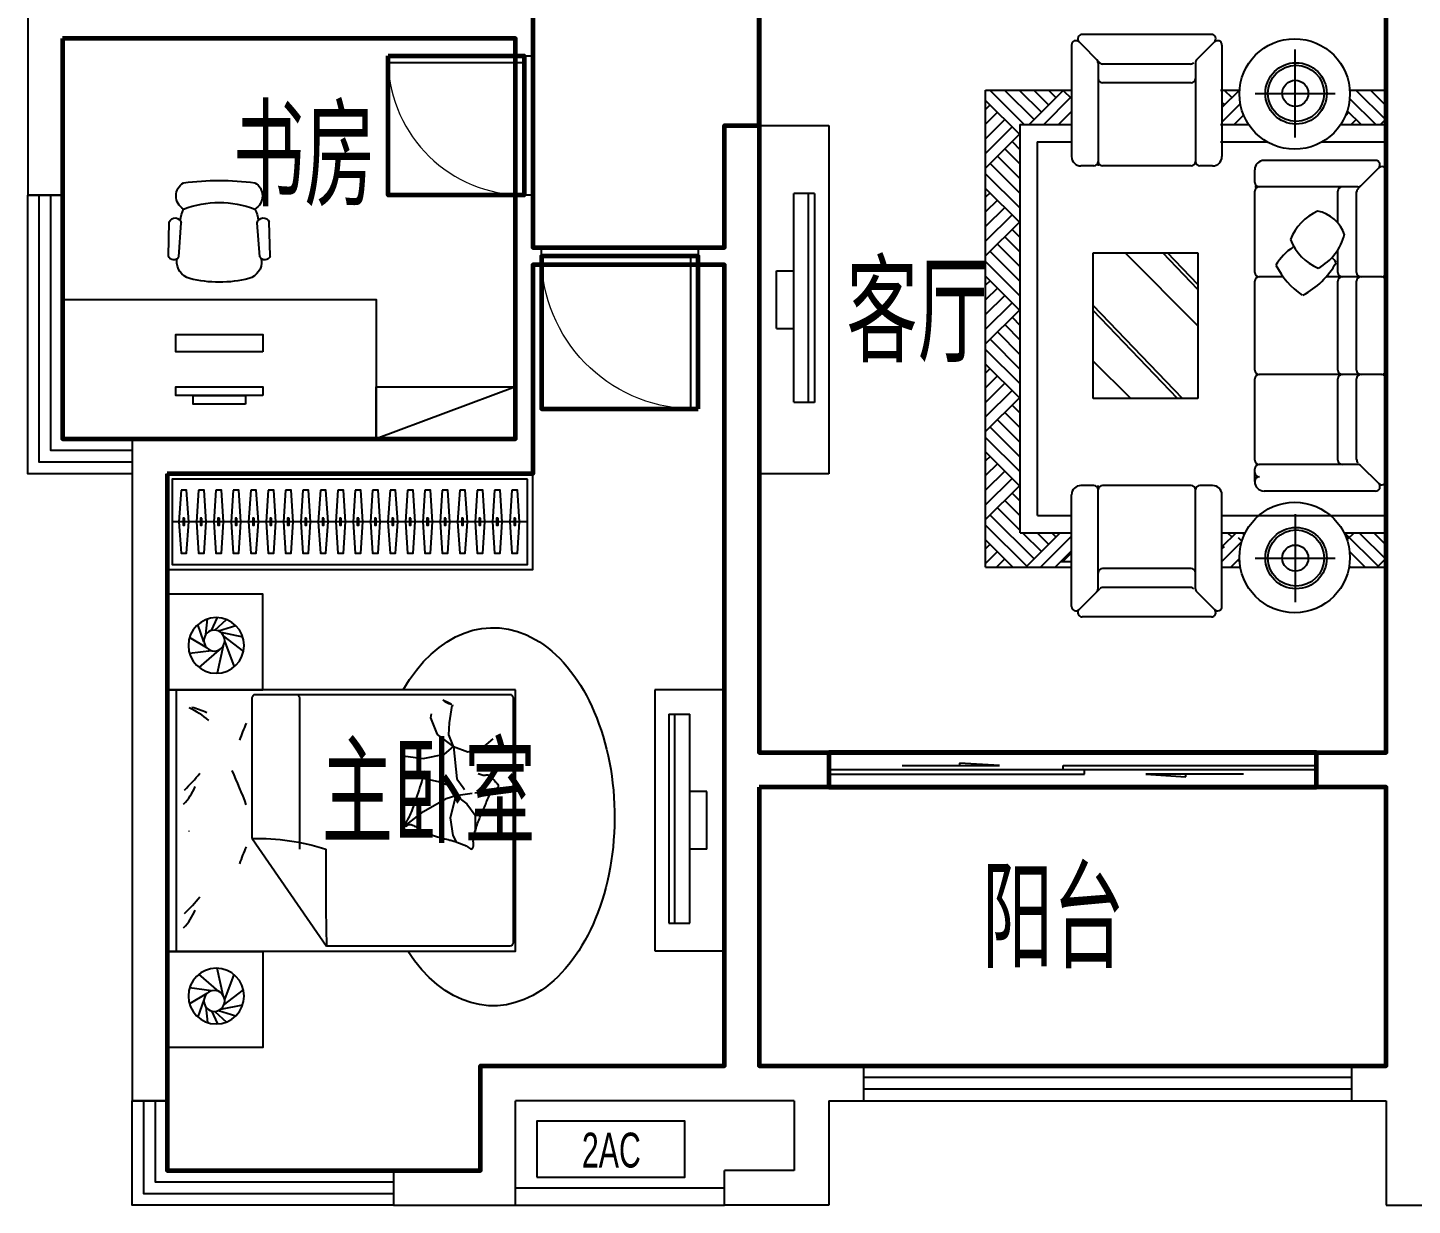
# Model space of a CAD drawing. Extents: x -458587 to -429487, y -640713 to -613098.
# Drawn here: x -451937 to -443987, y -640713 to -633951 of the extents above; entities that cross this region are included whole.
import ezdxf

# ---------------------------------------------------------------- set-up
doc = ezdxf.new("R2010")
doc.units = 0
doc.header["$LTSCALE"] = 1000
doc.header["$MEASUREMENT"] = 0
doc.layers.get('0').update_dxf_attribs({"linetype": 'CONTINUOUS'})
for name, color, linetype in [('Elec(电器)', 5, 'CONTINUOUS'), ('FURNITURE', 55, 'CONTINUOUS'), ('R_NAME', 255, 'CONTINUOUS'), ('WALL', 2, 'CONTINUOUS'), ('WINDOW', 3, 'CONTINUOUS'), ('百叶', 24, 'CONTINUOUS')]:
    doc.layers.add(name, color=color, linetype=linetype)
doc.layers.add('GT_书房', color=205, linetype='CONTINUOUS', lineweight=60, true_color=0x8059a6)
for name, color, linetype, lineweight in [('GT_卧室', 1, 'CONTINUOUS', 60), ('GT_客厅', 2, 'CONTINUOUS', 60), ('GT_过道', 30, 'CONTINUOUS', 60), ('GT_门', 245, 'CONTINUOUS', 60), ('GT_阳台', 6, 'CONTINUOUS', 60)]:
    doc.layers.add(name, color=color, linetype=linetype, lineweight=lineweight)
doc.styles.add('_ZBHZ', font='zbtxt.shx', dxfattribs={"width": 0.8, "bigfont": 'ZBHZ.shx'})
doc.styles.add('DIM_FONT', font='ROMAND.shx', dxfattribs={"width": 0.7})
doc.styles.add('HZ', font='', dxfattribs={"width": 0.8})
doc.styles.get("Standard").update_dxf_attribs({"font": 'GBENOR', "bigfont": 'GBCBIG'})
doc.styles.get('HZ').set_extended_font_data('FangSong_GB2312')

# ---------------------------------------------------------------- blocks, each defined once
blk = doc.blocks.new('电视2')
for p, q in [((0, -400), (0, 0)), ((0, 0), (2000, 0)), ((2000, 0), (2000, -400)), ((1590.2, -116.3), (390.2, -116.3)), ((2000, -400), (0, -400))]:
    blk.add_line(p, q)
at = {"ltscale": 30}
for p, q in [((390.2, -82.1), (390.2, -201.7)), ((390.2, -82.1), (1590.2, -82.1)), ((1590.2, -82.1), (1590.2, -201.7)), ((1589.7, -201.7), (390.2, -201.7)), ((835, -300), (835, -201.7)), ((1165, -300), (1165, -201.7)), ((1165, -300), (835, -300))]:
    blk.add_line(p, q, dxfattribs=at)
blk = doc.blocks.new('A$C798D17D8')
for p, q in [((254.6, 2393.3), (290.1, 2467.5)), ((211.8, 2329), (177.1, 2427.9)), ((222.5, 2370.4), (233, 2459.8)), ((273.7, 2395.7), (341.3, 2456.9)), ((294.8, 2391), (394.5, 2422.1)), ((228.7, 2293.6), (129.1, 2352.7)), ((308.2, 2383.1), (434.6, 2357.7)), ((325, 2360.3), (438.8, 2272.7)), ((331, 2328.3), (384.7, 2184.5)), ((256.2, 2277.7), (129.7, 2260.8)), ((297.1, 2281.5), (183.5, 2182.1)), ((323.2, 2305.4), (287.7, 2147.7)), ((52.4, 550), (52.4, 2050)), ((488.5, 1403.5), (915.9, 2021.6)), ((1967.8, 2021.6), (915.9, 2021.6)), ((1987.8, 595.8), (1987.8, 2001.6)), ((761.1, 595.8), (761.1, 1465.3)), ((488.5, 1403.5), (488.5, 595.8)), ((1626.4, 1284), (1640.3, 1386.8)), ((1640.3, 1386.8), (1660.3, 1422.8)), ((1768.7, 1270.1), (1768.7, 1363)), ((1368.4, 1327.6), (1472.4, 1248.4)), ((1658, 1155.5), (1626.4, 1284)), ((1472.4, 1248.4), (1602.7, 1173.3)), ((1658, 1155.5), (1721.3, 1204.9)), ((1721.3, 1204.9), (1768.7, 1270.1)), ((1602.7, 1173.3), (1658, 1155.5)), ((1658, 1155.5), (1616.6, 1098.2)), ((1658, 1155.5), (1752.2, 1143.7)), ((1700, 1109.9), (1708.6, 1122)), ((1766.9, 1141.9), (1861.5, 1130)), ((1559.3, 1078.4), (1470.4, 1058.6)), ((1616.6, 1098.2), (1559.3, 1078.4)), ((1645, 874.3), (1663.9, 1060)), ((1663.9, 1060), (1700, 1109.9)), ((1368.3, 931), (1471.4, 944.8)), ((1471.4, 944.8), (1593.5, 919)), ((1593.5, 919), (1645, 874.3)), ((1645, 874.3), (1727.5, 905.2)), ((1727.5, 905.2), (1810, 884.6)), ((1810, 884.6), (1872.6, 831)), ((1552.2, 805.4), (1514.4, 710.8)), ((1645, 874.3), (1552.2, 805.4)), ((1645, 874.3), (1617.5, 807.2)), ((1617.5, 807.2), (1621, 738.4)), ((1621, 738.4), (1638.1, 640.3)), ((1514.4, 710.8), (1517.8, 686.8)), ((1638.1, 640.3), (1644.6, 637)), ((508.5, 575.8), (1967.8, 575.8)), ((297.1, 321.1), (183.5, 420.5)), ((323.2, 297.2), (287.7, 454.9)), ((331, 274.3), (384.7, 418.1)), ((256.2, 324.9), (129.7, 341.8)), ((325, 242.3), (438.8, 330)), ((228.7, 309), (129.1, 249.9)), ((211.8, 273.6), (177.1, 174.7)), ((308.2, 219.5), (434.6, 244.9)), ((222.5, 232.2), (233, 142.8)), ((254.6, 209.3), (290.1, 135.1)), ((273.7, 206.9), (341.3, 145.7)), ((294.8, 211.6), (394.5, 180.5))]:
    blk.add_line(p, q)
at = {"elevation": 0}
for points in [[(0, 2602.6), (0, 2052.6), (550, 2052.6), (550, 2602.6)], [(2000, 550), (0, 550), (0, 2050), (2000, 2050)]]:
    blk.add_lwpolyline(points, close=True, dxfattribs=at)
for points in [[(911.7, 1464.1, -0.007867), (915.9, 2021.6)], [(94.9, 1916.1, -0.088153), (162.4, 1814.7)], [(100.6, 1834.1, -0.027842), (188.7, 1737.7)], [(453.7, 1450.6, -0.009729), (415.8, 1548)], [(488.5, 1403.5, 0.085272), (911.7, 1464.1)], [(126.8, 1360.2, 0.263368), (126.5, 1360.1)], [(94.9, 1206.8, -0.088153), (162.4, 1105.4)], [(455.2, 1210.6, -0.016108), (374.5, 1013.4)], [(100.6, 1124.8, -0.027842), (188.7, 1028.4)], [(453.7, 741.4, -0.009729), (415.8, 838.8)], [(126.8, 650.8, 0.077379), (237.5, 726.1)], [(126.8, 651, 0.263368), (126.5, 650.8)], [(142.8, 649.3, 0.05369), (228.1, 679.1)]]:
    blk.add_lwpolyline(points, format="xyb")
blk.add_lwpolyline([(1480.4, 1014, 0.025626), (1477.6, 1025.6, 0.0108), (1436, 1154.9, 0.00456), (1404.8, 1242.4, 0.01125), (1391.1, 1277.5, 0.069394), (1379.9, 1296.3, -0.079756), (1370.5, 1312.9, -0.106399), (1368.4, 1327.6, -0.328642), (1371.8, 1331.6, -0.299547), (1378.3, 1329.2, 0.189917), (1387.1, 1323.7, 0.033518), (1397.4, 1322.5, 0.075627), (1402, 1323, 0.053489), (1409.8, 1326, 0.017838), (1431.8, 1338.1, 0.038394), (1456.1, 1355.3, -0.059529), (1472.2, 1365.7, -0.035943), (1498.4, 1376.3, -0.011245), (1584.7, 1401.9, -0.006203), (1624.3, 1412.2, 0.010783), (1647, 1418.3, 0.019485), (1660.3, 1422.8, 0.005062), (1710.5, 1442.4, 0.101392), (1735.8, 1459.1, -0.223768), (1749.2, 1464, -0.25558), (1753.8, 1460.9, -0.081563), (1758.9, 1445.2, -0.071805), (1759, 1428.1, 0.069985), (1759.1, 1410.5, 0.03546), (1772.1, 1351, 0.029432), (1796.8, 1282, 0.001554), (1811.2, 1248.6, -0.00152), (1825.8, 1214.5, -0.004735), (1840.5, 1179.3, 0.00382), (1858.6, 1135.5, 0.296001), (1890.9, 1113.6, -0.649774), (1899.9, 1092.2, -0.02319), (1895.3, 1087.7, 0.0288), (1891.6, 1084, 0.005727), (1885.8, 1077.4, -0.004358), (1878.2, 1068.8, -0.027528), (1861.4, 1051.8, -0.046214), (1849.9, 1043.2, -0.194121), (1833.2, 1040.4, 0.133719), (1809.2, 1039.3, 0.005779), (1787.2, 1031.8, 0.008882)], format="xyb", dxfattribs=at)
blk.add_lwpolyline([(1583.2, 608.1, -0.101392), (1631.7, 631.6, -0.005062)], format="xyb", close=True)
blk.add_lwpolyline([(0, 0), (0, 550), (550, 550), (550, 0)], close=True)
for centre, radius in [((282.6, 2307.7, 0), 160), ((271.4, 2335.7, 0), 60), ((282.6, 294.9, 0), 160), ((271.4, 266.9, 0), 60)]:
    blk.add_circle(centre, radius)
for centre, start, end in [((1967.8, 2001.6), 0, 90), ((508.5, 595.8), 180, 270), ((741.1, 595.8), 270, 0), ((1967.8, 595.8), 270, 0)]:
    blk.add_arc(centre, 20, start, end)
blk.add_ellipse((1872.4, 1278.2), major_axis=(0, -1085.6), ratio=0.642246, start_param=-0.835524, end_param=3.921507)
at = {"text_generation_flag": 4, "width": 0.8, "flags": 9}
for tag in ['YSIZE', 'XSIZE']:
    blk.add_attdef(tag, (282.6, 2308.2, 0), '', height=0.5, rotation=0, dxfattribs=at)
at = {"style": 'DIM_FONT', "text_generation_flag": 4, "width": 0.8, "flags": 9}
for tag in ['XSIZE', 'YSIZE']:
    blk.add_attdef(tag, (-0.5, 550), '', height=0.5, rotation=90, dxfattribs=at)
at = {"oblique": 360, "width": 0.8, "flags": 9}
for tag in ['YSIZE', 'XSIZE']:
    blk.add_attdef(tag, (282.6, 294.4, 0), '', height=0.5, rotation=0, dxfattribs=at)
blk = doc.blocks.new('retrertu')
at = {"layer": 'FURNITURE'}
for p, q in [((400, 1500), (0, 1500)), ((0, 1500), (0, 0)), ((400, 0), (400, 1500)), ((116.3, 159.8), (116.3, 1359.8)), ((0, 0), (400, 0))]:
    blk.add_line(p, q, dxfattribs=at)
at = {"layer": 'FURNITURE', "ltscale": 30}
for p, q in [((82.1, 1359.8), (201.7, 1359.8)), ((82.1, 1359.8), (82.1, 159.8)), ((201.7, 160.3), (201.7, 1359.8)), ((300, 915), (201.7, 915)), ((300, 585), (300, 915)), ((300, 585), (201.7, 585)), ((82.1, 159.8), (201.7, 159.8))]:
    blk.add_line(p, q, dxfattribs=at)
blk = doc.blocks.new('A$C6F3134D9')
at = {"layer": 'Elec(电器)'}
blk.add_lwpolyline([(0, 850), (0, 0), (320, 0), (320, 850)], close=True, dxfattribs=at)
at = {"layer": 'Elec(电器)', "style": '_ZBHZ', "width": 0.65}
blk.add_text('2AC', height=200, rotation=270, dxfattribs=at).set_placement((54.6, 590.4))
blk = doc.blocks.new('65478678-')
at = {"layer": 'FURNITURE'}
for p, q in [((0, -89.9), (89.9, 0)), ((0, -5.8), (5.8, 0)), ((0, -209.4), (0, 0)), ((0, 0), (2739.5, 0)), ((165.7, 0), (198.2, -32.5)), ((198.2, -261.7), (198.2, 0)), ((297.3, -367.3), (297.3, 0)), ((1047.6, 0), (464.9, 0)), ((1608.4, 0), (1097.9, 0)), ((2241.4, 0), (1658.7, 0)), ((2442.3, -943.1), (2442.3, 0)), ((2541.4, -70.9), (2612.3, 0)), ((2541.4, -242.4), (2541.4, 0)), ((2688.1, 0), (2739.5, -51.4)), ((2739.5, -213.6), (2739.5, 0)), ((0, -173.9), (169.8, -4.1)), ((48.3, -209.7), (198.2, -59.8)), ((404.2, -60.7), (404.2, -701)), ((404.2, -60.7), (404.2, -64.8)), ((447.1, -43), (566.5, -162.4)), ((1072.8, -25.2), (1072.8, -344.5)), ((1633.5, -25.2), (1633.5, -729.7)), ((2259.2, -43), (2157.4, -144.7)), ((2302.1, -60.7), (2302.1, -701)), ((2541.4, -155), (2692.2, -4.1)), ((2541.4, -239.1), (2734.3, -46.1)), ((118.6, -223.5), (198.2, -143.9)), ((2649.3, -210.5), (2739.5, -120.3)), ((127.8, -214.3), (147.9, -234.4)), ((169.8, -172.3), (198.2, -200.6)), ((556.2, -162.5), (556.2, -729.7)), ((1047.6, -169.7), (584.3, -169.7)), ((1072.8, -195.3), (1072.8, -261.6)), ((1608.4, -169.7), (1097.9, -169.7)), ((1633.5, -182.1), (1633.5, -257.2)), ((2122, -169.7), (1658.7, -169.7)), ((2150.1, -162.5), (2150.1, -729.7)), ((2541.4, -184.8), (2581.9, -225.4)), ((2578.5, -214.3), (2558.4, -234.4)), ((2731.6, -212.3), (2739.5, -204.4)), ((19.1, -751.9), (19.1, -292.3)), ((556.2, -305.8), (556.2, -754.9)), ((763.1, -277.6), (581.4, -277.6)), ((1047.6, -277.6), (917.4, -277.6)), ((1608.4, -277.6), (1097.9, -277.6)), ((2124.9, -277.6), (1658.7, -277.6)), ((2687.2, -751.9), (2687.2, -292.3)), ((271.7, -522.1), (-233.6, -522.1)), ((2434.6, -522.1), (2939.9, -522.1)), ((1072.8, -590.8), (1072.8, -729.7)), ((297.3, -950.6), (297.3, -683.9)), ((198.2, -950.6), (198.2, -789.5)), ((531.1, -754.9), (458.1, -754.9)), ((1047.6, -754.9), (581.4, -754.9)), ((1608.4, -754.9), (1097.9, -754.9)), ((2124.9, -754.9), (1658.7, -754.9)), ((2248.2, -754.9), (2175.2, -754.9)), ((0, -950.6), (0, -841.8)), ((0, -843.3), (1.7, -844.9)), ((0, -846.6), (1.7, -844.9)), ((1.7, -844.9), (4.5, -842.1)), ((1.7, -844.9), (99.8, -943.1)), ((78.4, -837.6), (183.9, -943.1)), ((143.5, -818.6), (198.2, -873.3)), ((2541.4, -943.1), (2541.4, -808.8)), ((2541.4, -827.6), (2554.1, -814.9)), ((2541.4, -862.2), (2622.2, -943.1)), ((2568.2, -850.8), (2590.4, -828.5)), ((2592.4, -829.1), (2706.3, -943.1)), ((2689.8, -842.5), (2739.5, -892.2)), ((2704.6, -844.9), (2701.8, -842.1)), ((2706.3, -843.3), (2704.6, -844.9)), ((2706.3, -846.6), (2704.6, -844.9)), ((2739.5, -943.1), (2739.5, -837.6)), ((-258.3, -943.1), (381.9, -943.1)), ((0, -930.7), (43.7, -887)), ((71.7, -943.1), (85.7, -929)), ((2964.6, -943.1), (2324.4, -943.1)), ((2541.4, -911.7), (2566.1, -887)), ((2634.6, -943.1), (2620.6, -929)), ((-319.1, -1003.8), (-319.1, -1745.6)), ((-276.1, -986), (-174.4, -1087.8)), ((435.8, -997), (435.8, -1070)), ((2270.5, -997), (2270.5, -1070)), ((2982.4, -986), (2880.7, -1087.8)), ((3025.4, -1003.8), (3025.4, -1745.6)), ((-156.6, -1095.1), (410.6, -1095.1)), ((934.7, -1081.2), (1771.6, -1081.2)), ((1353.1, -1081.2), (934.7, -1499.1)), ((934.7, -1682.8), (934.7, -1081.2)), ((1145.6, -1081.2), (934.7, -1282.4)), ((1116.9, -1081.2), (934.7, -1255)), ((1771.6, -1081.2), (1771.6, -1682.8)), ((2862.9, -1095.1), (2295.7, -1095.1)), ((-149.3, -1123.2), (-149.3, -1626.2)), ((-41.5, -1120.3), (-41.5, -1629.1)), ((435.8, -1120.3), (435.8, -1629.1)), ((1771.6, -1170.1), (1236.6, -1682.8)), ((2270.5, -1120.3), (2270.5, -1629.1)), ((2747.8, -1120.3), (2747.8, -1629.1)), ((2855.6, -1123.2), (2855.6, -1626.2)), ((1771.6, -1197.5), (1265.3, -1682.8)), ((1771.6, -1465.6), (1557.2, -1682.8)), ((-276.1, -1763.4), (-156.7, -1644)), ((-156.6, -1654.3), (410.6, -1654.3)), ((-156.6, -1654.3), (410.6, -1654.3)), ((-13.2, -1654.3), (435.8, -1654.3)), ((2719.5, -1654.3), (2270.5, -1654.3)), ((2862.9, -1654.3), (2295.7, -1654.3)), ((2862.9, -1654.3), (2295.7, -1654.3)), ((2982.4, -1763.4), (2863, -1644)), ((435.8, -1679.5), (435.8, -1752.4)), ((1771.6, -1682.8), (934.7, -1682.8)), ((2270.5, -1679.5), (2270.5, -1752.4)), ((-258.3, -1806.4), (381.9, -1806.4)), ((0, -1862), (0, -1806.4)), ((1.7, -1853.9), (49.2, -1806.4)), ((43.7, -1811.8), (198.2, -1966.3)), ((122.3, -1806.4), (198.2, -1882.2)), ((198.2, -2104), (198.2, -1806.4)), ((297.3, -2004.9), (297.3, -1806.4)), ((2964.6, -1806.4), (2324.4, -1806.4)), ((2442.3, -2002.6), (2442.3, -1806.4)), ((2541.4, -2101.7), (2541.4, -1806.4)), ((2560.6, -1806.4), (2739.5, -1985.3)), ((2644.7, -1806.4), (2739.5, -1901.2)), ((2704.6, -1853.9), (2657.1, -1806.4)), ((2706.3, -1867.9), (2706.3, -1806.4)), ((2739.5, -2299.9), (2739.5, -1806.4)), ((0, -1852.2), (1.7, -1853.9)), ((0, -1855.5), (1.7, -1853.9)), ((0, -2299.9), (0, -1862)), ((0, -1939.6), (43.7, -1895.9)), ((1.7, -1853.9), (198.2, -2050.4)), ((2541.4, -1871.2), (2739.5, -2069.3)), ((2541.4, -1920.7), (2566.1, -1895.9)), ((2706.3, -1852.2), (2704.6, -1853.9)), ((2706.3, -1855.5), (2704.6, -1853.9)), ((0, -2023.7), (85.7, -1938)), ((0, -2107.8), (127.8, -1980)), ((2541.4, -2004.8), (2608.2, -1938)), ((2541.4, -2088.9), (2650.2, -1980)), ((0, -2191.9), (169.8, -2022)), ((2442.3, -2002.6), (297.3, -2002.6)), ((2440, -2274.3), (2692.2, -2022)), ((2498.5, -2299.9), (2734.3, -2064.1)), ((0, -2276), (198.2, -2077.8)), ((60.1, -2299.9), (253.9, -2106.1)), ((2541.4, -2101.7), (198.2, -2101.7)), ((249.5, -2101.7), (253.9, -2106.1)), ((253.9, -2106.1), (258.3, -2101.7)), ((253.9, -2106.1), (447.7, -2299.9)), ((295.9, -2148.2), (342.4, -2101.7)), ((338, -2190.2), (426.5, -2101.7)), ((380, -2232.2), (510.6, -2101.7)), ((422.1, -2274.3), (594.6, -2101.7)), ((480.5, -2299.9), (678.7, -2101.7)), ((564.6, -2299.9), (758.4, -2106.1)), ((754, -2101.7), (758.4, -2106.1)), ((758.4, -2106.1), (762.8, -2101.7)), ((758.4, -2106.1), (952.2, -2299.9)), ((800.4, -2148.2), (846.9, -2101.7)), ((842.5, -2190.2), (931, -2101.7)), ((884.5, -2232.2), (1015, -2101.7)), ((926.6, -2274.3), (1099.1, -2101.7)), ((985, -2299.9), (1183.2, -2101.7)), ((1069.1, -2299.9), (1262.9, -2106.1)), ((1258.5, -2101.7), (1262.9, -2106.1)), ((1262.9, -2106.1), (1267.3, -2101.7)), ((1262.9, -2106.1), (1456.6, -2299.9)), ((1304.9, -2148.2), (1351.4, -2101.7)), ((1347, -2190.2), (1435.4, -2101.7)), ((1389, -2232.2), (1519.5, -2101.7)), ((1431, -2274.3), (1603.6, -2101.7)), ((1489.5, -2299.9), (1687.7, -2101.7)), ((1573.6, -2299.9), (1767.4, -2106.1)), ((1763, -2101.7), (1767.4, -2106.1)), ((1767.4, -2106.1), (1771.8, -2101.7)), ((1767.4, -2106.1), (1961.1, -2299.9)), ((1809.4, -2148.2), (1855.8, -2101.7)), ((1851.4, -2190.2), (1939.9, -2101.7)), ((1893.5, -2232.2), (2024, -2101.7)), ((1935.5, -2274.3), (2108.1, -2101.7)), ((1994, -2299.9), (2192.2, -2101.7)), ((2078.1, -2299.9), (2271.8, -2106.1)), ((2267.4, -2101.7), (2271.8, -2106.1)), ((2271.8, -2106.1), (2276.2, -2101.7)), ((2271.8, -2106.1), (2465.6, -2299.9)), ((2313.9, -2148.2), (2360.3, -2101.7)), ((2355.9, -2190.2), (2444.4, -2101.7)), ((2398, -2232.2), (2528.5, -2101.7)), ((2582.5, -2299.9), (2739.5, -2142.9)), ((169.8, -2190.2), (279.5, -2299.9)), ((211.9, -2148.2), (363.6, -2299.9)), ((674.3, -2190.2), (784, -2299.9)), ((716.3, -2148.2), (868.1, -2299.9)), ((1178.8, -2190.2), (1288.5, -2299.9)), ((1220.8, -2148.2), (1372.6, -2299.9)), ((1683.3, -2190.2), (1793, -2299.9)), ((1725.3, -2148.2), (1877.1, -2299.9)), ((2187.8, -2190.2), (2297.5, -2299.9)), ((2229.8, -2148.2), (2381.5, -2299.9)), ((2692.2, -2190.2), (2739.5, -2237.5)), ((2734.3, -2148.2), (2739.5, -2153.4)), ((2739.5, -2299.9), (0, -2299.9)), ((85.7, -2274.3), (111.4, -2299.9)), ((127.8, -2232.2), (195.4, -2299.9)), ((590.2, -2274.3), (615.8, -2299.9)), ((632.3, -2232.2), (699.9, -2299.9)), ((1094.7, -2274.3), (1120.3, -2299.9)), ((1136.8, -2232.2), (1204.4, -2299.9)), ((1599.2, -2274.3), (1624.8, -2299.9)), ((1641.2, -2232.2), (1708.9, -2299.9)), ((2103.7, -2274.3), (2129.3, -2299.9)), ((2145.7, -2232.2), (2213.4, -2299.9)), ((2608.2, -2274.3), (2633.8, -2299.9)), ((2650.2, -2232.2), (2717.9, -2299.9))]:
    blk.add_line(p, q, dxfattribs=at)
for centre, radius in [((22.6, -525.6), 317), ((2683.7, -525.6), 317), ((19.1, -517.5), 176.2), ((19.1, -517.5), 161.4), ((2687.2, -517.5), 176.2), ((2687.2, -517.5), 161.4), ((19.1, -522.1), 74.9), ((2687.2, -522.1), 74.9)]:
    blk.add_circle(centre, radius, dxfattribs=at)
for centre, radius, start, end in [((464.9, -25.2), 25.2, 90, 225), ((1047.6, -25.2), 25.2, 0, 90), ((1097.9, -25.2), 25.2, 90, 180), ((1608.4, -25.2), 25.2, 0, 90), ((1658.7, -25.2), 25.2, 90, 180), ((2241.4, -25.2), 25.2, 315, 90), ((429.3, -60.7), 25.2, 45, 180), ((2277, -60.7), 25.2, 0, 135), ((531.1, -162.5), 25.2, 0, 45), ((1047.6, -144.6), 25.2, 270, 0), ((1097.9, -144.6), 25.2, 180, 270), ((1608.4, -144.6), 25.2, 270, 0), ((1658.7, -144.6), 25.2, 180, 270), ((2175.2, -162.5), 25.2, 135, 180), ((584.3, -144.6), 25.2, 225, 270), ((584.3, -144.6), 25.2, 225, 270), ((2122, -144.6), 25.2, 270, 315), ((581.4, -252.4), 25.2, 180, 270), ((893, -431.7), 201.6, 107.59965, 169.29837), ((756.1, -533.3), 302.3, 28.32907, 76.31986), ((1032.1, -367.2), 89, 117.33805, 141.76348), ((780.5, -680), 445, 26.96888, 61.72171), ((1047.6, -252.4), 25.2, 270, 0), ((1097.9, -252.4), 25.2, 180, 270), ((1608.4, -252.4), 25.2, 270, 0), ((1658.7, -252.4), 25.2, 180, 270), ((2124.9, -252.4), 25.2, 270, 0), ((966.2, -271.2), 297.9, 204.39842, 248.82247), ((756.7, -280.4), 287.2, 290.78065, 337.61108), ((1166.1, -362.1), 315.4, 213.39913, 239.18552), ((796.5, -219.9), 462.5, 296.74126, 325.38396), ((458.1, -701), 53.9, 180, 270), ((2248.2, -701), 53.9, 270, 0), ((531.1, -729.7), 25.2, 270, 0), ((581.4, -729.7), 25.2, 180, 270), ((1047.6, -729.7), 25.2, 270, 0), ((1097.9, -729.7), 25.2, 180, 270), ((1608.4, -729.7), 25.2, 270, 0), ((1658.7, -729.7), 25.2, 180, 270), ((2124.9, -729.7), 25.2, 270, 0), ((2175.2, -729.7), 25.2, 180, 270), ((2195.9, -729.7), 25.2, 270, 0), ((2246.2, -729.7), 25.2, 180, 270), ((-258.3, -968.2), 25.2, 90, 225), ((381.9, -997), 53.9, 0, 90), ((2324.4, -997), 53.9, 90, 180), ((2964.6, -968.2), 25.2, 315, 90), ((-293.9, -1003.8), 25.2, 45, 180), ((3000.2, -1003.8), 25.2, 360, 135), ((-156.6, -1070), 25.2, 225, 270), ((-174.5, -1123.2), 25.2, 0, 45), ((-66.7, -1120.3), 25.2, 0, 90), ((410.6, -1070), 25.2, 270, 0), ((410.6, -1120.3), 25.2, 0, 90), ((2295.7, -1070), 25.2, 180, 270), ((2295.7, -1120.3), 25.2, 90, 180), ((2773, -1120.3), 25.2, 90, 180), ((2880.8, -1123.2), 25.2, 135, 180), ((2862.9, -1070), 25.2, 270, 315), ((-156.6, -1679.5), 25.2, 90, 135), ((-174.5, -1626.2), 25.2, 315, 0), ((-174.5, -1626.2), 25.2, 315, 0), ((-66.7, -1629.1), 25.2, 270, 0), ((410.6, -1629.1), 25.2, 270, 0), ((410.6, -1679.5), 25.2, 0, 90), ((2295.7, -1629.1), 25.2, 180, 270), ((2295.7, -1679.5), 25.2, 90, 180), ((2773, -1629.1), 25.2, 180, 270), ((2880.8, -1626.2), 25.2, 180, 225), ((2880.8, -1626.2), 25.2, 180, 225), ((2862.9, -1679.5), 25.2, 45, 90), ((-293.9, -1745.6), 25.2, 180, 315), ((3000.2, -1745.6), 25.2, 225, 360), ((-258.3, -1781.2), 25.2, 135, 270), ((381.9, -1752.4), 53.9, 270, 0), ((2324.4, -1752.4), 53.9, 180, 270), ((2964.6, -1781.2), 25.2, 270, 45)]:
    blk.add_arc(centre, radius, start, end, dxfattribs=at)
blk = doc.blocks.new('书桌')
for p, q in [((608.1, 1049.4), (613.1, 1246.4)), ((667.1, 1045.6), (682.2, 1240.8)), ((1132.9, 1045.6), (1117.8, 1240.8)), ((1191.9, 1049.4), (1186.9, 1246.4)), ((657.1, 1026.9), (657.7, 1034.2)), ((657.1, 1026.9), (657.6, 1034.1)), ((1142.9, 1026.9), (1142.3, 1034.2))]:
    blk.add_line(p, q)
for points in [[(0, 0), (1800, 0), (1800, 800), (0, 800)], [(650, 500), (1150, 500), (1150, 600), (650, 600)], [(650, 250), (1150, 250), (1150, 300), (650, 300)], [(750, 200), (1050, 200), (1050, 250), (750, 250)]]:
    blk.add_lwpolyline(points, close=True)
for centre, radius, start, end in [((739.7, 1395.3), 87.7, 120.39269, 239.60731), ((900, -102.9), 1587.1, 82.59073, 97.40927), ((1060.3, 1395.3), 87.7, 300.39269, 59.60731), ((900, 780.6), 576.6, 69.20895, 110.79105), ((877.3, 1229.4), 203.2, 153.61801, 172.8718), ((922.4, 1229.9), 203.2, 6.90968, 26.21221), ((646.8, 1232.7), 36.3, 12.86629, 157.84358), ((1153.2, 1232.7), 36.3, 22.15642, 167.13371), ((638.3, 1059.7), 32, 198.71616, 333.95689), ((1161.7, 1059.7), 32, 206.04311, 341.28384), ((758.3, 1018.1), 101.6, 175, 253.89134), ((1041.7, 1018.1), 101.6, 286.10866, 5), ((900, 1616), 716, 256.27501, 283.72499)]:
    blk.add_arc(centre, radius, start, end)
blk = doc.blocks.new('$DorLib2D$00000001')
for p, q in [((0.45, 0.975), (0.5, 0.975)), ((0.45, 0), (0.45, 0.975)), ((0.5, 0), (0.5, 0.975)), ((0.5, 0), (0.45, 0))]:
    blk.add_line(p, q)
at = {"lineweight": 13}
blk.add_arc((0.475, 0), 0.975, 91.46928, 180, dxfattribs=at)
blk = doc.blocks.new('$DorLib2D$00000131')
at = {"color": 0, "linetype": 'Continuous'}
for p, q in [((0.15, 0.125), (0.2319, 0.1973)), ((0.2319, 0.1973), (0.2319, 0.125)), ((-0.5, 0.125), (-0.5, 0)), ((0.0192, 0.125), (-0.5, 0.125)), ((0.0192, 0), (0.0192, 0.125)), ((0.35, 0.125), (0.15, 0.125)), ((-0.5, 0), (0.0192, 0)), ((-0.024, 0), (0.5, 0)), ((-0.024, -0.125), (-0.024, 0)), ((0.5, 0), (0.5, -0.125)), ((-0.35, -0.125), (-0.15, -0.125)), ((-0.2319, -0.1973), (-0.2319, -0.125)), ((-0.15, -0.125), (-0.2319, -0.1973)), ((0.5, -0.125), (-0.024, -0.125))]:
    blk.add_line(p, q, dxfattribs=at)
blk = doc.blocks.new('$TCHSYS$WIN2D')
for p, q in [((-0.5, 0.5), (0.5, 0.5)), ((0.5, 0.1667), (-0.5, 0.1667)), ((0.5, -0.1667), (-0.5, -0.1667)), ((-0.5, -0.5), (0.5, -0.5))]:
    blk.add_line(p, q)

msp = doc.modelspace()

# ---------------------------------------------------------------- linework, layer by layer
at = {"layer": 'FURNITURE'}
for p, q in [((-449136.9, -636012.6), (-449937, -636312.6)), ((-449066.9, -636787.6), (-451106.9, -636787.6)), ((-449066.9, -636787.6), (-451106.9, -636787.6)), ((-449066.9, -636787.6), (-451106.9, -636787.6))]:
    msp.add_line(p, q, dxfattribs=at)
for points in [[(-449937, -636012.6), (-449136.9, -636012.6), (-449136.9, -636312.6), (-449937, -636312.6)], [(-449036.9, -636512.6), (-451136.9, -636512.6), (-451136.9, -637062.6), (-449036.9, -637062.6)], [(-449036.9, -636512.6), (-451136.9, -636512.6), (-451136.9, -637062.6), (-449036.9, -637062.6)], [(-449036.9, -636512.6), (-451136.9, -636512.6), (-451136.9, -637062.6), (-449036.9, -637062.6)], [(-449066.9, -636542.6), (-451106.9, -636542.6), (-451106.9, -637032.6), (-449066.9, -637032.6)], [(-449066.9, -636542.6), (-451106.9, -636542.6), (-451106.9, -637032.6), (-449066.9, -637032.6)], [(-449066.9, -636542.6), (-451106.9, -636542.6), (-451106.9, -637032.6), (-449066.9, -637032.6)], [(-451056.3, -636607.6), (-451068.3, -636787.6), (-451056.3, -636967.6), (-451024.3, -636967.6), (-451012.3, -636787.6), (-451024.3, -636607.6)], [(-451056.3, -636607.6), (-451068.3, -636787.6), (-451056.3, -636967.6), (-451024.3, -636967.6), (-451012.3, -636787.6), (-451024.3, -636607.6)], [(-451056.3, -636607.6), (-451068.3, -636787.6), (-451056.3, -636967.6), (-451024.3, -636967.6), (-451012.3, -636787.6), (-451024.3, -636607.6)], [(-450956.3, -636607.6), (-450968.3, -636787.6), (-450956.3, -636967.6), (-450924.3, -636967.6), (-450912.3, -636787.6), (-450924.3, -636607.6)], [(-450956.3, -636607.6), (-450968.3, -636787.6), (-450956.3, -636967.6), (-450924.3, -636967.6), (-450912.3, -636787.6), (-450924.3, -636607.6)], [(-450956.3, -636607.6), (-450968.3, -636787.6), (-450956.3, -636967.6), (-450924.3, -636967.6), (-450912.3, -636787.6), (-450924.3, -636607.6)], [(-450856.3, -636607.6), (-450868.3, -636787.6), (-450856.3, -636967.6), (-450824.3, -636967.6), (-450812.3, -636787.6), (-450824.3, -636607.6)], [(-450856.3, -636607.6), (-450868.3, -636787.6), (-450856.3, -636967.6), (-450824.3, -636967.6), (-450812.3, -636787.6), (-450824.3, -636607.6)], [(-450856.3, -636607.6), (-450868.3, -636787.6), (-450856.3, -636967.6), (-450824.3, -636967.6), (-450812.3, -636787.6), (-450824.3, -636607.6)], [(-450756.3, -636607.6), (-450768.3, -636787.6), (-450756.3, -636967.6), (-450724.3, -636967.6), (-450712.3, -636787.6), (-450724.3, -636607.6)], [(-450756.3, -636607.6), (-450768.3, -636787.6), (-450756.3, -636967.6), (-450724.3, -636967.6), (-450712.3, -636787.6), (-450724.3, -636607.6)], [(-450756.3, -636607.6), (-450768.3, -636787.6), (-450756.3, -636967.6), (-450724.3, -636967.6), (-450712.3, -636787.6), (-450724.3, -636607.6)], [(-450656.3, -636607.6), (-450668.3, -636787.6), (-450656.3, -636967.6), (-450624.3, -636967.6), (-450612.3, -636787.6), (-450624.3, -636607.6)], [(-450656.3, -636607.6), (-450668.3, -636787.6), (-450656.3, -636967.6), (-450624.3, -636967.6), (-450612.3, -636787.6), (-450624.3, -636607.6)], [(-450656.3, -636607.6), (-450668.3, -636787.6), (-450656.3, -636967.6), (-450624.3, -636967.6), (-450612.3, -636787.6), (-450624.3, -636607.6)], [(-450556.3, -636607.6), (-450568.3, -636787.6), (-450556.3, -636967.6), (-450524.3, -636967.6), (-450512.3, -636787.6), (-450524.3, -636607.6)], [(-450556.3, -636607.6), (-450568.3, -636787.6), (-450556.3, -636967.6), (-450524.3, -636967.6), (-450512.3, -636787.6), (-450524.3, -636607.6)], [(-450556.3, -636607.6), (-450568.3, -636787.6), (-450556.3, -636967.6), (-450524.3, -636967.6), (-450512.3, -636787.6), (-450524.3, -636607.6)], [(-450456.3, -636607.6), (-450468.3, -636787.6), (-450456.3, -636967.6), (-450424.3, -636967.6), (-450412.3, -636787.6), (-450424.3, -636607.6)], [(-450456.3, -636607.6), (-450468.3, -636787.6), (-450456.3, -636967.6), (-450424.3, -636967.6), (-450412.3, -636787.6), (-450424.3, -636607.6)], [(-450456.3, -636607.6), (-450468.3, -636787.6), (-450456.3, -636967.6), (-450424.3, -636967.6), (-450412.3, -636787.6), (-450424.3, -636607.6)], [(-450356.3, -636607.6), (-450368.3, -636787.6), (-450356.3, -636967.6), (-450324.3, -636967.6), (-450312.3, -636787.6), (-450324.3, -636607.6)], [(-450356.3, -636607.6), (-450368.3, -636787.6), (-450356.3, -636967.6), (-450324.3, -636967.6), (-450312.3, -636787.6), (-450324.3, -636607.6)], [(-450356.3, -636607.6), (-450368.3, -636787.6), (-450356.3, -636967.6), (-450324.3, -636967.6), (-450312.3, -636787.6), (-450324.3, -636607.6)], [(-450256.3, -636607.6), (-450268.3, -636787.6), (-450256.3, -636967.6), (-450224.3, -636967.6), (-450212.3, -636787.6), (-450224.3, -636607.6)], [(-450256.3, -636607.6), (-450268.3, -636787.6), (-450256.3, -636967.6), (-450224.3, -636967.6), (-450212.3, -636787.6), (-450224.3, -636607.6)], [(-450256.3, -636607.6), (-450268.3, -636787.6), (-450256.3, -636967.6), (-450224.3, -636967.6), (-450212.3, -636787.6), (-450224.3, -636607.6)], [(-450156.3, -636607.6), (-450168.3, -636787.6), (-450156.3, -636967.6), (-450124.3, -636967.6), (-450112.3, -636787.6), (-450124.3, -636607.6)], [(-450156.3, -636607.6), (-450168.3, -636787.6), (-450156.3, -636967.6), (-450124.3, -636967.6), (-450112.3, -636787.6), (-450124.3, -636607.6)], [(-450156.3, -636607.6), (-450168.3, -636787.6), (-450156.3, -636967.6), (-450124.3, -636967.6), (-450112.3, -636787.6), (-450124.3, -636607.6)], [(-450056.3, -636607.6), (-450068.3, -636787.6), (-450056.3, -636967.6), (-450024.3, -636967.6), (-450012.3, -636787.6), (-450024.3, -636607.6)], [(-450056.3, -636607.6), (-450068.3, -636787.6), (-450056.3, -636967.6), (-450024.3, -636967.6), (-450012.3, -636787.6), (-450024.3, -636607.6)], [(-450056.3, -636607.6), (-450068.3, -636787.6), (-450056.3, -636967.6), (-450024.3, -636967.6), (-450012.3, -636787.6), (-450024.3, -636607.6)], [(-449956.3, -636607.6), (-449968.3, -636787.6), (-449956.3, -636967.6), (-449924.3, -636967.6), (-449912.3, -636787.6), (-449924.3, -636607.6)], [(-449956.3, -636607.6), (-449968.3, -636787.6), (-449956.3, -636967.6), (-449924.3, -636967.6), (-449912.3, -636787.6), (-449924.3, -636607.6)], [(-449956.3, -636607.6), (-449968.3, -636787.6), (-449956.3, -636967.6), (-449924.3, -636967.6), (-449912.3, -636787.6), (-449924.3, -636607.6)], [(-449856.3, -636607.6), (-449868.3, -636787.6), (-449856.3, -636967.6), (-449824.3, -636967.6), (-449812.3, -636787.6), (-449824.3, -636607.6)], [(-449856.3, -636607.6), (-449868.3, -636787.6), (-449856.3, -636967.6), (-449824.3, -636967.6), (-449812.3, -636787.6), (-449824.3, -636607.6)], [(-449856.3, -636607.6), (-449868.3, -636787.6), (-449856.3, -636967.6), (-449824.3, -636967.6), (-449812.3, -636787.6), (-449824.3, -636607.6)], [(-449756.3, -636607.6), (-449768.3, -636787.6), (-449756.3, -636967.6), (-449724.3, -636967.6), (-449712.3, -636787.6), (-449724.3, -636607.6)], [(-449756.3, -636607.6), (-449768.3, -636787.6), (-449756.3, -636967.6), (-449724.3, -636967.6), (-449712.3, -636787.6), (-449724.3, -636607.6)], [(-449756.3, -636607.6), (-449768.3, -636787.6), (-449756.3, -636967.6), (-449724.3, -636967.6), (-449712.3, -636787.6), (-449724.3, -636607.6)], [(-449656.3, -636607.6), (-449668.3, -636787.6), (-449656.3, -636967.6), (-449624.3, -636967.6), (-449612.3, -636787.6), (-449624.3, -636607.6)], [(-449656.3, -636607.6), (-449668.3, -636787.6), (-449656.3, -636967.6), (-449624.3, -636967.6), (-449612.3, -636787.6), (-449624.3, -636607.6)], [(-449656.3, -636607.6), (-449668.3, -636787.6), (-449656.3, -636967.6), (-449624.3, -636967.6), (-449612.3, -636787.6), (-449624.3, -636607.6)], [(-449556.3, -636607.6), (-449568.3, -636787.6), (-449556.3, -636967.6), (-449524.3, -636967.6), (-449512.3, -636787.6), (-449524.3, -636607.6)], [(-449556.3, -636607.6), (-449568.3, -636787.6), (-449556.3, -636967.6), (-449524.3, -636967.6), (-449512.3, -636787.6), (-449524.3, -636607.6)], [(-449556.3, -636607.6), (-449568.3, -636787.6), (-449556.3, -636967.6), (-449524.3, -636967.6), (-449512.3, -636787.6), (-449524.3, -636607.6)], [(-449456.3, -636607.6), (-449468.3, -636787.6), (-449456.3, -636967.6), (-449424.3, -636967.6), (-449412.3, -636787.6), (-449424.3, -636607.6)], [(-449456.3, -636607.6), (-449468.3, -636787.6), (-449456.3, -636967.6), (-449424.3, -636967.6), (-449412.3, -636787.6), (-449424.3, -636607.6)], [(-449456.3, -636607.6), (-449468.3, -636787.6), (-449456.3, -636967.6), (-449424.3, -636967.6), (-449412.3, -636787.6), (-449424.3, -636607.6)], [(-449356.3, -636607.6), (-449368.3, -636787.6), (-449356.3, -636967.6), (-449324.3, -636967.6), (-449312.3, -636787.6), (-449324.3, -636607.6)], [(-449356.3, -636607.6), (-449368.3, -636787.6), (-449356.3, -636967.6), (-449324.3, -636967.6), (-449312.3, -636787.6), (-449324.3, -636607.6)], [(-449356.3, -636607.6), (-449368.3, -636787.6), (-449356.3, -636967.6), (-449324.3, -636967.6), (-449312.3, -636787.6), (-449324.3, -636607.6)], [(-449256.3, -636607.6), (-449268.3, -636787.6), (-449256.3, -636967.6), (-449224.3, -636967.6), (-449212.3, -636787.6), (-449224.3, -636607.6)], [(-449256.3, -636607.6), (-449268.3, -636787.6), (-449256.3, -636967.6), (-449224.3, -636967.6), (-449212.3, -636787.6), (-449224.3, -636607.6)], [(-449256.3, -636607.6), (-449268.3, -636787.6), (-449256.3, -636967.6), (-449224.3, -636967.6), (-449212.3, -636787.6), (-449224.3, -636607.6)], [(-449156.3, -636607.6), (-449168.3, -636787.6), (-449156.3, -636967.6), (-449124.3, -636967.6), (-449112.3, -636787.6), (-449124.3, -636607.6)], [(-449156.3, -636607.6), (-449168.3, -636787.6), (-449156.3, -636967.6), (-449124.3, -636967.6), (-449112.3, -636787.6), (-449124.3, -636607.6)], [(-449156.3, -636607.6), (-449168.3, -636787.6), (-449156.3, -636967.6), (-449124.3, -636967.6), (-449112.3, -636787.6), (-449124.3, -636607.6)], [(-451036.3, -636767.6), (-451044.3, -636767.6), (-451044.3, -636807.6), (-451036.3, -636807.6)], [(-451036.3, -636767.6), (-451044.3, -636767.6), (-451044.3, -636807.6), (-451036.3, -636807.6)], [(-451036.3, -636767.6), (-451044.3, -636767.6), (-451044.3, -636807.6), (-451036.3, -636807.6)], [(-450936.3, -636767.6), (-450944.3, -636767.6), (-450944.3, -636807.6), (-450936.3, -636807.6)], [(-450936.3, -636767.6), (-450944.3, -636767.6), (-450944.3, -636807.6), (-450936.3, -636807.6)], [(-450936.3, -636767.6), (-450944.3, -636767.6), (-450944.3, -636807.6), (-450936.3, -636807.6)], [(-450836.3, -636767.6), (-450844.3, -636767.6), (-450844.3, -636807.6), (-450836.3, -636807.6)], [(-450836.3, -636767.6), (-450844.3, -636767.6), (-450844.3, -636807.6), (-450836.3, -636807.6)], [(-450836.3, -636767.6), (-450844.3, -636767.6), (-450844.3, -636807.6), (-450836.3, -636807.6)], [(-450736.3, -636767.6), (-450744.3, -636767.6), (-450744.3, -636807.6), (-450736.3, -636807.6)], [(-450736.3, -636767.6), (-450744.3, -636767.6), (-450744.3, -636807.6), (-450736.3, -636807.6)], [(-450736.3, -636767.6), (-450744.3, -636767.6), (-450744.3, -636807.6), (-450736.3, -636807.6)], [(-450636.3, -636767.6), (-450644.3, -636767.6), (-450644.3, -636807.6), (-450636.3, -636807.6)], [(-450636.3, -636767.6), (-450644.3, -636767.6), (-450644.3, -636807.6), (-450636.3, -636807.6)], [(-450636.3, -636767.6), (-450644.3, -636767.6), (-450644.3, -636807.6), (-450636.3, -636807.6)], [(-450536.3, -636767.6), (-450544.3, -636767.6), (-450544.3, -636807.6), (-450536.3, -636807.6)], [(-450536.3, -636767.6), (-450544.3, -636767.6), (-450544.3, -636807.6), (-450536.3, -636807.6)], [(-450536.3, -636767.6), (-450544.3, -636767.6), (-450544.3, -636807.6), (-450536.3, -636807.6)], [(-450436.3, -636767.6), (-450444.3, -636767.6), (-450444.3, -636807.6), (-450436.3, -636807.6)], [(-450436.3, -636767.6), (-450444.3, -636767.6), (-450444.3, -636807.6), (-450436.3, -636807.6)], [(-450436.3, -636767.6), (-450444.3, -636767.6), (-450444.3, -636807.6), (-450436.3, -636807.6)], [(-450336.3, -636767.6), (-450344.3, -636767.6), (-450344.3, -636807.6), (-450336.3, -636807.6)], [(-450336.3, -636767.6), (-450344.3, -636767.6), (-450344.3, -636807.6), (-450336.3, -636807.6)], [(-450336.3, -636767.6), (-450344.3, -636767.6), (-450344.3, -636807.6), (-450336.3, -636807.6)], [(-450236.3, -636767.6), (-450244.3, -636767.6), (-450244.3, -636807.6), (-450236.3, -636807.6)], [(-450236.3, -636767.6), (-450244.3, -636767.6), (-450244.3, -636807.6), (-450236.3, -636807.6)], [(-450236.3, -636767.6), (-450244.3, -636767.6), (-450244.3, -636807.6), (-450236.3, -636807.6)], [(-450136.3, -636767.6), (-450144.3, -636767.6), (-450144.3, -636807.6), (-450136.3, -636807.6)], [(-450136.3, -636767.6), (-450144.3, -636767.6), (-450144.3, -636807.6), (-450136.3, -636807.6)], [(-450136.3, -636767.6), (-450144.3, -636767.6), (-450144.3, -636807.6), (-450136.3, -636807.6)], [(-450036.3, -636767.6), (-450044.3, -636767.6), (-450044.3, -636807.6), (-450036.3, -636807.6)], [(-450036.3, -636767.6), (-450044.3, -636767.6), (-450044.3, -636807.6), (-450036.3, -636807.6)], [(-450036.3, -636767.6), (-450044.3, -636767.6), (-450044.3, -636807.6), (-450036.3, -636807.6)], [(-449936.3, -636767.6), (-449944.3, -636767.6), (-449944.3, -636807.6), (-449936.3, -636807.6)], [(-449936.3, -636767.6), (-449944.3, -636767.6), (-449944.3, -636807.6), (-449936.3, -636807.6)], [(-449936.3, -636767.6), (-449944.3, -636767.6), (-449944.3, -636807.6), (-449936.3, -636807.6)], [(-449836.3, -636767.6), (-449844.3, -636767.6), (-449844.3, -636807.6), (-449836.3, -636807.6)], [(-449836.3, -636767.6), (-449844.3, -636767.6), (-449844.3, -636807.6), (-449836.3, -636807.6)], [(-449836.3, -636767.6), (-449844.3, -636767.6), (-449844.3, -636807.6), (-449836.3, -636807.6)], [(-449736.3, -636767.6), (-449744.3, -636767.6), (-449744.3, -636807.6), (-449736.3, -636807.6)], [(-449736.3, -636767.6), (-449744.3, -636767.6), (-449744.3, -636807.6), (-449736.3, -636807.6)], [(-449736.3, -636767.6), (-449744.3, -636767.6), (-449744.3, -636807.6), (-449736.3, -636807.6)], [(-449636.3, -636767.6), (-449644.3, -636767.6), (-449644.3, -636807.6), (-449636.3, -636807.6)], [(-449636.3, -636767.6), (-449644.3, -636767.6), (-449644.3, -636807.6), (-449636.3, -636807.6)], [(-449636.3, -636767.6), (-449644.3, -636767.6), (-449644.3, -636807.6), (-449636.3, -636807.6)], [(-449536.3, -636767.6), (-449544.3, -636767.6), (-449544.3, -636807.6), (-449536.3, -636807.6)], [(-449536.3, -636767.6), (-449544.3, -636767.6), (-449544.3, -636807.6), (-449536.3, -636807.6)], [(-449536.3, -636767.6), (-449544.3, -636767.6), (-449544.3, -636807.6), (-449536.3, -636807.6)], [(-449436.3, -636767.6), (-449444.3, -636767.6), (-449444.3, -636807.6), (-449436.3, -636807.6)], [(-449436.3, -636767.6), (-449444.3, -636767.6), (-449444.3, -636807.6), (-449436.3, -636807.6)], [(-449436.3, -636767.6), (-449444.3, -636767.6), (-449444.3, -636807.6), (-449436.3, -636807.6)], [(-449336.3, -636767.6), (-449344.3, -636767.6), (-449344.3, -636807.6), (-449336.3, -636807.6)], [(-449336.3, -636767.6), (-449344.3, -636767.6), (-449344.3, -636807.6), (-449336.3, -636807.6)], [(-449336.3, -636767.6), (-449344.3, -636767.6), (-449344.3, -636807.6), (-449336.3, -636807.6)], [(-449236.3, -636767.6), (-449244.3, -636767.6), (-449244.3, -636807.6), (-449236.3, -636807.6)], [(-449236.3, -636767.6), (-449244.3, -636767.6), (-449244.3, -636807.6), (-449236.3, -636807.6)], [(-449236.3, -636767.6), (-449244.3, -636767.6), (-449244.3, -636807.6), (-449236.3, -636807.6)], [(-449136.3, -636767.6), (-449144.3, -636767.6), (-449144.3, -636807.6), (-449136.3, -636807.6)], [(-449136.3, -636767.6), (-449144.3, -636767.6), (-449144.3, -636807.6), (-449136.3, -636807.6)], [(-449136.3, -636767.6), (-449144.3, -636767.6), (-449144.3, -636807.6), (-449136.3, -636807.6)]]:
    msp.add_lwpolyline(points, close=True, dxfattribs=at)
at = {"layer": 'GT_书房'}
msp.add_lwpolyline([(-451736.9, -634012.6), (-451736.9, -636312.6), (-449136.9, -636312.6), (-449136.9, -634012.6), (-451736.9, -634012.6)], dxfattribs=at)
at = {"layer": 'GT_卧室'}
msp.add_lwpolyline([(-451136.9, -636512.6), (-451136.9, -640512.6), (-449336.9, -640512.6), (-449336.9, -639912.6), (-447936.9, -639912.6), (-447936.9, -635312.6), (-449036.9, -635312.6), (-449036.9, -636512.6), (-451136.9, -636512.6)], dxfattribs=at)
at = {"layer": 'GT_客厅'}
msp.add_lwpolyline([(-447736.9, -630712.6), (-447736.9, -638112.6), (-444136.9, -638112.6), (-444136.9, -630712.6), (-447736.9, -630712.6)], dxfattribs=at)
at = {"layer": 'GT_过道'}
msp.add_lwpolyline([(-449036.9, -632312.6), (-449036.9, -635212.6), (-447936.9, -635212.6), (-447936.9, -634512.6), (-447736.9, -634512.6), (-447736.9, -633412.6), (-447836.9, -633412.6), (-447836.9, -632312.6), (-449036.9, -632312.6)], dxfattribs=at)
at = {"layer": 'GT_门'}
for points in [[(-449866.9, -634112.6), (-449086.9, -634112.6), (-449086.9, -634912.6), (-449866.9, -634912.6), (-449866.9, -634112.6)], [(-448086.9, -636140.1), (-448086.9, -635262.6), (-448986.9, -635262.6), (-448986.9, -636140.1), (-448086.9, -636140.1)], [(-447336.9, -638112.6), (-447336.9, -638312.6), (-444536.9, -638312.6), (-444536.9, -638112.6), (-447336.9, -638112.6)]]:
    msp.add_lwpolyline(points, dxfattribs=at)
at = {"layer": 'GT_阳台'}
msp.add_lwpolyline([(-447736.9, -638312.6), (-447736.9, -639912.6), (-444136.9, -639912.6), (-444136.9, -638312.6), (-447736.9, -638312.6)], dxfattribs=at)
at = {"layer": 'WALL'}
for p, q in [((-444136.9, -630712.6), (-444136.9, -638112.6)), ((-451936.9, -633612.6), (-451936.9, -634012.6)), ((-449036.9, -634012.6), (-449036.9, -633862.6)), ((-451936.9, -634012.6), (-451936.9, -634912.6)), ((-449136.9, -634012.6), (-451736.9, -634012.6)), ((-451736.9, -634912.6), (-451736.9, -634012.6)), ((-449136.9, -634012.6), (-449136.9, -634112.6)), ((-449036.9, -634112.6), (-449036.9, -634012.6)), ((-449136.9, -634112.6), (-449036.9, -634112.6)), ((-447936.9, -634512.6), (-447936.9, -635212.6)), ((-447736.9, -634512.6), (-447936.9, -634512.6)), ((-447736.9, -634512.6), (-447736.9, -635262.6)), ((-451936.9, -634912.6), (-451736.9, -634912.6)), ((-449036.9, -634912.6), (-449136.9, -634912.6)), ((-449136.9, -634912.6), (-449136.9, -635262.6)), ((-449036.9, -635212.6), (-449036.9, -634912.6)), ((-449136.9, -635262.6), (-449136.9, -636312.6)), ((-448986.9, -635212.6), (-449036.9, -635212.6)), ((-448986.9, -635312.6), (-448986.9, -635212.6)), ((-447936.9, -635212.6), (-448086.9, -635212.6)), ((-448086.9, -635212.6), (-448086.9, -635312.6)), ((-447736.9, -635262.6), (-447736.9, -638112.6)), ((-449036.9, -635312.6), (-448986.9, -635312.6)), ((-449036.9, -635312.6), (-449036.9, -636512.6)), ((-448086.9, -635312.6), (-447936.9, -635312.6)), ((-447936.9, -635312.6), (-447936.9, -638212.6)), ((-451236.9, -636312.6), (-451336.9, -636312.6)), ((-451336.9, -636312.6), (-451336.9, -636512.6)), ((-449136.9, -636312.6), (-451236.9, -636312.6)), ((-451336.9, -636512.6), (-451336.9, -640112.6)), ((-451136.9, -640112.6), (-451136.9, -636512.6)), ((-449036.9, -636512.6), (-451136.9, -636512.6)), ((-447336.9, -638112.6), (-447736.9, -638112.6)), ((-447336.9, -638312.6), (-447336.9, -638112.6)), ((-444136.9, -638112.6), (-444536.9, -638112.6)), ((-444536.9, -638112.6), (-444536.9, -638312.6)), ((-447936.9, -638212.6), (-447936.9, -639912.6)), ((-447736.9, -638312.6), (-447336.9, -638312.6)), ((-447736.9, -638312.6), (-447736.9, -639912.6)), ((-444536.9, -638312.6), (-444136.9, -638312.6)), ((-444136.9, -638312.6), (-444136.9, -639912.6)), ((-449336.9, -640512.6), (-449336.9, -639912.6)), ((-447936.9, -639912.6), (-449336.9, -639912.6)), ((-447436.9, -639912.6), (-447736.9, -639912.6)), ((-447136.9, -639912.6), (-447436.9, -639912.6)), ((-447136.9, -640112.6), (-447136.9, -639912.6)), ((-444136.9, -639912.6), (-444336.9, -639912.6)), ((-444336.9, -639912.6), (-444336.9, -640112.6)), ((-451336.9, -640112.6), (-451136.9, -640112.6)), ((-449136.9, -640712.6), (-449136.9, -640112.6)), ((-447836.9, -640112.6), (-449136.9, -640112.6)), ((-447536.9, -640112.6), (-447836.9, -640112.6)), ((-447536.9, -640112.6), (-447536.9, -640512.6)), ((-447336.9, -640112.6), (-447136.9, -640112.6)), ((-447336.9, -640112.6), (-447336.9, -640712.6)), ((-444336.9, -640112.6), (-444136.9, -640112.6)), ((-444136.9, -640112.6), (-444136.9, -640712.6)), ((-449336.9, -640512.6), (-449836.9, -640512.6)), ((-449836.9, -640512.6), (-449836.9, -640712.6)), ((-447536.9, -640512.6), (-447936.9, -640512.6)), ((-447936.9, -640712.6), (-447936.9, -640512.6)), ((-449836.9, -640712.6), (-449136.9, -640712.6)), ((-447336.9, -640712.6), (-447936.9, -640712.6)), ((-444136.9, -640712.6), (-443536.9, -640712.6))]:
    msp.add_line(p, q, dxfattribs=at)
at = {"layer": 'WINDOW'}
for p, q in [((-449136.9, -634112.6), (-449136.9, -634912.6)), ((-451736.9, -634912.6), (-451936.9, -634912.6)), ((-451336.9, -636312.6), (-451336.9, -636512.6)), ((-447336.9, -638312.6), (-444536.9, -638312.6)), ((-451136.9, -640112.6), (-451336.9, -640112.6)), ((-449836.9, -640512.6), (-449836.9, -640712.6))]:
    msp.add_line(p, q, dxfattribs=at)
for points in [[(-451336.9, -636512.6), (-451936.9, -636512.6), (-451936.9, -634912.6)], [(-451336.9, -636445.9), (-451870.3, -636445.9), (-451870.3, -634912.6)], [(-451336.9, -636379.2), (-451803.6, -636379.2), (-451803.6, -634912.6)], [(-451336.9, -636312.6), (-451736.9, -636312.6), (-451736.9, -634912.6)], [(-449836.9, -640712.6), (-451336.9, -640712.6), (-451336.9, -640112.6)], [(-449836.9, -640645.9), (-451270.3, -640645.9), (-451270.3, -640112.6)], [(-449836.9, -640579.2), (-451203.6, -640579.2), (-451203.6, -640112.6)], [(-449836.9, -640512.6), (-451136.9, -640512.6), (-451136.9, -640112.6)]]:
    msp.add_lwpolyline(points, dxfattribs=at)
at = {"layer": '百叶'}
for p, q in [((-449136.9, -640612.6), (-447936.9, -640612.6)), ((-449136.9, -640612.6), (-447936.9, -640612.6)), ((-449136.9, -640612.6), (-447936.9, -640612.6)), ((-449136.9, -640712.6), (-447936.9, -640712.6)), ((-449136.9, -640712.6), (-447936.9, -640712.6)), ((-449136.9, -640712.6), (-447936.9, -640712.6))]:
    msp.add_line(p, q, dxfattribs=at)

# ---------------------------------------------------------------- block references
at = {"layer": 'Elec(电器)', "ltscale": 0.1, "rotation": 90}
msp.add_blockref('A$C6F3134D9', (-448164.3, -640550.1), dxfattribs=at)
at = {"layer": 'FURNITURE', "extrusion": (0, 0, -1), "xscale": -1, "zscale": -1, "rotation": 90}
for name, p in [('65478678-', (444136.9, -634309.4)), ('电视2', (447336.9, -634512.6)), ('电视2', (447336.9, -634512.6)), ('电视2', (447336.9, -634512.6))]:
    msp.add_blockref(name, p, dxfattribs=at)
at = {"layer": 'FURNITURE', "extrusion": (0, 0, -1), "zscale": -1}
msp.add_blockref('书桌', (449937, -636312.6), dxfattribs=at)
at = {"layer": 'FURNITURE', "xscale": -1, "rotation": 180}
msp.add_blockref('A$C798D17D8', (-451136.9, -637203.4), dxfattribs=at)
msp.add_blockref('A$C798D17D8', (-451136.9, -637203.4), dxfattribs=at)
msp.add_blockref('A$C798D17D8', (-451136.9, -637203.4), dxfattribs=at)
at = {"layer": 'FURNITURE', "extrusion": (0, 0, -1), "xscale": -1, "zscale": -1}
msp.add_blockref('retrertu', (448336.9, -639252.1), dxfattribs=at)
msp.add_blockref('retrertu', (448336.9, -639252.1), dxfattribs=at)
msp.add_blockref('retrertu', (448336.9, -639252.1), dxfattribs=at)
at = {"layer": 'WINDOW'}
for name, p, xscale, yscale, zscale, rotation in [('$DorLib2D$00000001', (-449086.9, -634512.6), -800, -800, -800, 269.9999999999946), ('$DorLib2D$00000001', (-448536.9, -635262.6), -900, 900, -900, 179.9999999999795), ('$TCHSYS$WIN2D', (-445736.9, -640012.6), -2800, -200, -2800, 179.9999999999921)]:
    msp.add_blockref(name, p, dxfattribs=dict(at, xscale=xscale, yscale=yscale, zscale=zscale, rotation=rotation))
at = {"layer": 'WINDOW', "xscale": -2800, "yscale": 200, "zscale": -2800}
msp.add_blockref('$DorLib2D$00000131', (-445936.9, -638212.6), dxfattribs=at)

# ---------------------------------------------------------------- texts
at = {"layer": 'R_NAME', "style": 'HZ', "width": 0.6}
for s, p in [('书房', (-450757, -634922.7)), ('客厅', (-447236.2, -635819)), ('主卧室', (-450248.5, -638582.5)), ('阳台', (-446458.4, -639297.3))]:
    msp.add_text(s, height=500, dxfattribs=at).set_placement(p)

doc.saveas('drawing.dxf')
